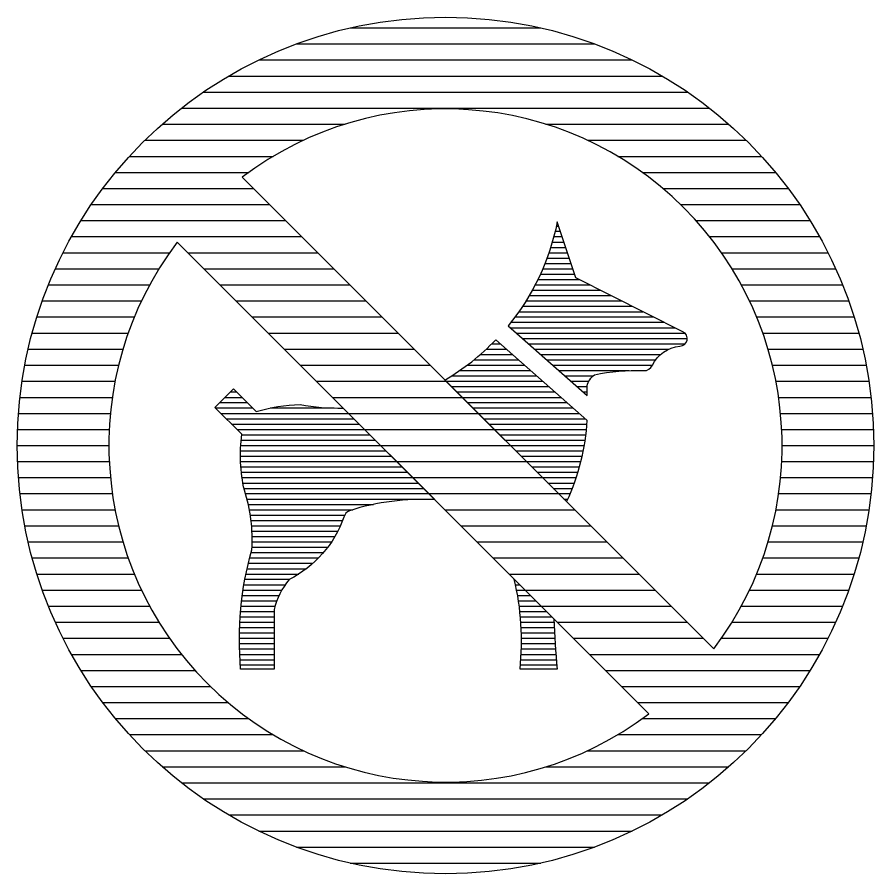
# Model space of a CAD drawing. Header units: millimetres. Extents: x -3 to 2253, y -3 to 1300.
# Drawn here: x 1000 to 1010, y 400 to 410 of the extents above; entities that cross this region are included whole.
import ezdxf

# ---------------------------------------------------------------- set-up
doc = ezdxf.new("R2010")
doc.units = ezdxf.units.MM
doc.layers.add('ROOD', color=1, linetype='Continuous')
doc.layers.add('VEILIG', color=7, linetype='Continuous')

# ---------------------------------------------------------------- blocks, each defined once
blk = doc.blocks.new('*X338')
at = {"color": 0}
for p, q in [((70.488, 217.625), (70.559, 217.625)), ((70.363, 217.5), (70.684, 217.5)), ((70.426, 217.562), (70.622, 217.562)), ((70.317, 217.438), (70.747, 217.438)), ((70.953, 217.438), (71.699, 217.438)), ((70.379, 217.375), (71.867, 217.375)), ((70.442, 217.312), (71.93, 217.312)), ((70.504, 217.25), (71.992, 217.25)), ((70.567, 217.188), (72.055, 217.188)), ((70.621, 217.125), (72.117, 217.125)), ((70.609, 217), (72.242, 217)), ((70.614, 217.062), (72.18, 217.062)), ((70.607, 216.938), (72.305, 216.938)), ((70.606, 216.875), (72.367, 216.875)), ((70.608, 216.812), (72.43, 216.812)), ((70.611, 216.75), (72.492, 216.75)), ((70.617, 216.688), (72.555, 216.688)), ((70.625, 216.625), (72.617, 216.625)), ((70.635, 216.562), (72.68, 216.562)), ((70.647, 216.5), (72.742, 216.5)), ((70.665, 216.438), (72.805, 216.438)), ((70.683, 216.375), (72.867, 216.375)), ((70.699, 216.312), (72.161, 216.312)), ((70.712, 216.25), (71.917, 216.25)), ((70.723, 216.188), (71.823, 216.188)), ((70.731, 216.125), (71.799, 216.125)), ((70.737, 216.062), (71.773, 216.062)), ((70.742, 216), (71.743, 216)), ((70.744, 215.938), (71.708, 215.938)), ((70.741, 215.812), (71.625, 215.812)), ((70.743, 215.875), (71.669, 215.875)), ((70.73, 215.75), (71.575, 215.75)), ((70.698, 215.625), (71.452, 215.625)), ((70.714, 215.688), (71.517, 215.688)), ((70.671, 215.5), (71.288, 215.5)), ((70.684, 215.562), (71.377, 215.562)), ((70.659, 215.438), (71.179, 215.438)), ((70.638, 215.312), (71.09, 215.312)), ((70.648, 215.375), (71.129, 215.375)), ((70.629, 215.25), (71.058, 215.25)), ((70.614, 215.125), (71.01, 215.125)), ((70.621, 215.188), (71.032, 215.188)), ((70.603, 215), (71, 215)), ((70.608, 215.062), (71, 215.062)), ((70.599, 214.938), (71, 214.938)), ((70.595, 214.812), (71, 214.812)), ((70.596, 214.875), (71, 214.875)), ((70.594, 214.75), (71, 214.75)), ((70.594, 214.688), (71, 214.688)), ((70.595, 214.625), (71, 214.625)), ((70.597, 214.562), (71, 214.562)), ((70.601, 214.5), (71, 214.5)), ((70.605, 214.438), (71, 214.438))]:
    blk.add_line(p, q, dxfattribs=at)
blk = doc.blocks.new('*X337')
at = {"color": 0}
for p, q in [((73.803, 215.438), (73.805, 215.438)), ((73.817, 215.375), (73.867, 215.375)), ((73.83, 215.312), (73.93, 215.312)), ((73.841, 215.25), (73.992, 215.25)), ((73.851, 215.188), (74.055, 215.188)), ((73.86, 215.125), (74.117, 215.125)), ((73.868, 215.062), (74.18, 215.062)), ((73.874, 215), (74.242, 215)), ((73.879, 214.938), (74.267, 214.938)), ((73.883, 214.875), (74.269, 214.875)), ((73.885, 214.812), (74.272, 214.812)), ((73.887, 214.75), (74.276, 214.75)), ((73.885, 214.625), (74.284, 214.625)), ((73.887, 214.688), (74.28, 214.688)), ((73.879, 214.5), (74.294, 214.5)), ((73.883, 214.562), (74.289, 214.562)), ((73.874, 214.438), (74.3, 214.438))]:
    blk.add_line(p, q, dxfattribs=at)
blk = doc.blocks.new('*X336')
at = {"color": 0}
for p, q in [((74.28, 219.5), (74.341, 219.5)), ((74.295, 219.562), (74.32, 219.562)), ((74.264, 219.438), (74.361, 219.438)), ((74.228, 219.312), (74.403, 219.312)), ((74.247, 219.375), (74.382, 219.375)), ((74.207, 219.25), (74.424, 219.25)), ((74.161, 219.125), (74.466, 219.125)), ((74.185, 219.188), (74.445, 219.188)), ((74.107, 219), (74.507, 219)), ((74.135, 219.062), (74.486, 219.062)), ((74.078, 218.938), (74.559, 218.938)), ((74.013, 218.812), (74.808, 218.812)), ((74.046, 218.875), (74.684, 218.875)), ((73.977, 218.75), (74.932, 218.75)), ((73.899, 218.625), (75.18, 218.625)), ((73.939, 218.688), (75.056, 218.688)), ((73.812, 218.5), (75.428, 218.5)), ((73.857, 218.562), (75.304, 218.562)), ((73.764, 218.438), (75.552, 218.438)), ((73.752, 218.375), (75.676, 218.375)), ((73.823, 218.312), (75.794, 218.312)), ((73.894, 218.25), (75.823, 218.25)), ((73.965, 218.188), (75.799, 218.188)), ((74.036, 218.125), (75.606, 218.125)), ((74.108, 218.062), (75.511, 218.062)), ((74.179, 218), (75.454, 218)), ((74.25, 217.938), (75.417, 217.938)), ((74.321, 217.875), (75.145, 217.875)), ((74.392, 217.812), (74.723, 217.812)), ((75.289, 217.875), (75.332, 217.875)), ((74.463, 217.75), (74.674, 217.75)), ((74.534, 217.688), (74.653, 217.688)), ((74.605, 217.625), (74.654, 217.625))]:
    blk.add_line(p, q, dxfattribs=at)
blk = doc.blocks.new('*X335')
at = {"color": 0}
for p, q in [((73.476, 218.125), (73.708, 218.125)), ((73.541, 218.188), (73.637, 218.188)), ((73.333, 218), (73.85, 218)), ((73.407, 218.062), (73.779, 218.062)), ((73.253, 217.938), (73.921, 217.938)), ((73.072, 217.812), (74.064, 217.812)), ((73.166, 217.875), (73.993, 217.875)), ((73.008, 217.75), (74.135, 217.75)), ((73.07, 217.688), (74.206, 217.688)), ((73.133, 217.625), (74.277, 217.625)), ((73.195, 217.562), (74.348, 217.562)), ((73.258, 217.5), (74.419, 217.5)), ((73.32, 217.438), (74.49, 217.438)), ((73.383, 217.375), (74.561, 217.375)), ((73.445, 217.312), (74.633, 217.312)), ((73.508, 217.25), (74.648, 217.25)), ((73.57, 217.188), (74.642, 217.188)), ((73.633, 217.125), (74.635, 217.125)), ((73.695, 217.062), (74.627, 217.062)), ((73.758, 217), (74.617, 217)), ((73.82, 216.938), (74.605, 216.938)), ((73.883, 216.875), (74.592, 216.875)), ((73.945, 216.812), (74.577, 216.812)), ((74.008, 216.75), (74.56, 216.75)), ((74.07, 216.688), (74.542, 216.688)), ((74.133, 216.625), (74.523, 216.625)), ((74.195, 216.562), (74.501, 216.562)), ((74.258, 216.5), (74.478, 216.5)), ((74.32, 216.438), (74.453, 216.438)), ((74.383, 216.375), (74.426, 216.375))]:
    blk.add_line(p, q, dxfattribs=at)
blk = doc.blocks.new('*X334')
at = {"color": 0}
for p, q in [((6.889, 103.875), (9.111, 103.875)), ((6.26, 103.688), (9.74, 103.688)), ((5.821, 103.5), (10.179, 103.5)), ((5.47, 103.312), (10.53, 103.312)), ((5.174, 103.125), (10.826, 103.125)), ((4.918, 102.938), (11.082, 102.938)), ((4.693, 102.75), (6.829, 102.75)), ((9.171, 102.75), (11.307, 102.75)), ((4.492, 102.562), (6.344, 102.562)), ((9.656, 102.562), (11.508, 102.562)), ((4.311, 102.375), (5.989, 102.375)), ((10.011, 102.375), (11.689, 102.375)), ((4.148, 102.188), (5.704, 102.188)), ((10.296, 102.188), (11.852, 102.188)), ((4, 102), (5.758, 102)), ((10.536, 102), (12, 102)), ((3.866, 101.812), (5.945, 101.812)), ((10.743, 101.812), (12.134, 101.812)), ((3.744, 101.625), (6.133, 101.625)), ((10.923, 101.625), (12.256, 101.625)), ((3.634, 101.438), (6.32, 101.438)), ((11.081, 101.438), (12.366, 101.438)), ((3.535, 101.25), (4.78, 101.25)), ((4.992, 101.25), (6.508, 101.25)), ((11.22, 101.25), (12.465, 101.25)), ((3.445, 101.062), (4.656, 101.062)), ((5.18, 101.062), (6.695, 101.062)), ((11.344, 101.062), (12.555, 101.062)), ((3.365, 100.875), (4.548, 100.875)), ((5.367, 100.875), (6.883, 100.875)), ((11.452, 100.875), (12.635, 100.875)), ((3.293, 100.688), (4.452, 100.688)), ((5.555, 100.688), (7.07, 100.688)), ((11.548, 100.688), (12.707, 100.688)), ((3.23, 100.5), (4.369, 100.5)), ((5.742, 100.5), (7.258, 100.5)), ((11.631, 100.5), (12.77, 100.5)), ((3.175, 100.312), (4.297, 100.312)), ((5.93, 100.312), (7.445, 100.312)), ((11.703, 100.312), (12.825, 100.312)), ((3.128, 100.125), (4.236, 100.125)), ((6.117, 100.125), (7.633, 100.125)), ((11.764, 100.125), (12.872, 100.125)), ((3.089, 99.938), (4.185, 99.938)), ((6.305, 99.938), (7.82, 99.938)), ((11.815, 99.938), (12.911, 99.938)), ((3.057, 99.75), (4.144, 99.75)), ((6.492, 99.75), (8.008, 99.75)), ((11.856, 99.75), (12.943, 99.75)), ((3.032, 99.562), (4.112, 99.562)), ((6.68, 99.562), (8.195, 99.562)), ((11.888, 99.562), (12.968, 99.562)), ((3.014, 99.375), (4.089, 99.375)), ((6.867, 99.375), (8.383, 99.375)), ((11.911, 99.375), (12.986, 99.375)), ((3.004, 99.188), (4.076, 99.188)), ((7.055, 99.188), (8.57, 99.188)), ((11.924, 99.188), (12.996, 99.188)), ((3, 99), (4.071, 99)), ((7.242, 99), (8.758, 99)), ((11.929, 99), (13, 99)), ((3.004, 98.812), (4.076, 98.812)), ((7.43, 98.812), (8.945, 98.812)), ((11.924, 98.812), (12.996, 98.812)), ((3.014, 98.625), (4.089, 98.625)), ((7.617, 98.625), (9.133, 98.625)), ((11.911, 98.625), (12.986, 98.625)), ((3.032, 98.438), (4.112, 98.438)), ((7.805, 98.438), (9.32, 98.438)), ((11.888, 98.438), (12.968, 98.438)), ((3.057, 98.25), (4.144, 98.25)), ((7.992, 98.25), (9.508, 98.25)), ((11.856, 98.25), (12.943, 98.25)), ((3.089, 98.062), (4.185, 98.062)), ((8.18, 98.062), (9.695, 98.062)), ((11.815, 98.062), (12.911, 98.062)), ((3.128, 97.875), (4.236, 97.875)), ((8.367, 97.875), (9.883, 97.875)), ((11.764, 97.875), (12.872, 97.875)), ((3.175, 97.688), (4.297, 97.688)), ((8.555, 97.688), (10.07, 97.688)), ((11.703, 97.688), (12.825, 97.688)), ((3.23, 97.5), (4.369, 97.5)), ((8.742, 97.5), (10.258, 97.5)), ((11.631, 97.5), (12.77, 97.5)), ((3.293, 97.312), (4.452, 97.312)), ((8.93, 97.312), (10.445, 97.312)), ((11.548, 97.312), (12.707, 97.312)), ((3.365, 97.125), (4.548, 97.125)), ((9.117, 97.125), (10.633, 97.125)), ((11.452, 97.125), (12.635, 97.125)), ((3.445, 96.938), (4.656, 96.938)), ((9.305, 96.938), (10.82, 96.938)), ((11.344, 96.938), (12.555, 96.938)), ((3.535, 96.75), (4.78, 96.75)), ((9.492, 96.75), (11.008, 96.75)), ((11.22, 96.75), (12.465, 96.75)), ((3.634, 96.562), (4.919, 96.562)), ((9.68, 96.562), (12.366, 96.562)), ((3.744, 96.375), (5.077, 96.375)), ((9.867, 96.375), (12.256, 96.375)), ((3.866, 96.188), (5.257, 96.188)), ((10.055, 96.188), (12.134, 96.188)), ((4, 96), (5.464, 96)), ((10.242, 96), (12, 96)), ((4.148, 95.812), (5.704, 95.812)), ((10.296, 95.812), (11.852, 95.812)), ((4.311, 95.625), (5.989, 95.625)), ((10.011, 95.625), (11.689, 95.625)), ((4.492, 95.438), (6.344, 95.438)), ((9.656, 95.438), (11.508, 95.438)), ((4.693, 95.25), (6.829, 95.25)), ((9.171, 95.25), (11.307, 95.25)), ((4.918, 95.062), (11.082, 95.062)), ((5.174, 94.875), (10.826, 94.875)), ((5.47, 94.688), (10.53, 94.688)), ((5.821, 94.5), (10.179, 94.5)), ((6.26, 94.312), (9.74, 94.312)), ((6.889, 94.125), (9.111, 94.125))]:
    blk.add_line(p, q, dxfattribs=at)
blk = doc.blocks.new('0808D')
at = {"layer": 'VEILIG'}
for p, q in [((-2.373, 3.131), (3.131, -2.373)), ((-3.131, 2.373), (2.373, -3.131))]:
    blk.add_line(p, q, dxfattribs=at)
for points in [[(0.73, 1.395), (1.654, 0.582, 0.01719), (1.652, 0.696, -0.16228), (1.739, 0.826, -0.06257), (2.313, 0.874, 0.30075), (2.416, 0.936, -0.26366), (2.736, 1.161, 0.80404), (2.772, 1.326), (1.522, 1.957), (1.304, 2.609, -0.12301)], [(1.651, 0.296, -0.09304), (1.413, -0.655), (-0.007, 0.764, 0.06844), (0.586, 1.233)], [(-1.696, 0.478, 0.04977), (-1.195, 0.437), (-0.126, -0.632, 0.09007), (-1.119, -0.761, 0.24604), (-1.186, -0.837, -0.19204), (-1.826, -1.565, 0.10977), (-2, -1.913), (-2, -2.609), (-2.391, -2.609, -0.09088), (-2.261, -1.217, 0.09849), (-2.348, -0.522, -0.08826), (-2.378, 0.132), (-2.691, 0.445), (-2.476, 0.661), (-2.21, 0.395, -0.07148)], [(0.803, -1.56), (1.265, -2.023, 0.01627), (1.304, -2.609), (0.87, -2.609, 0.08414)]]:
    blk.add_lwpolyline(points, format="xyb", close=True, dxfattribs=at)
blk.add_circle((0, 0), 5, dxfattribs=at)
for start, end in [(322.8375, 127.1625), (142.8375, 307.1625)]:
    blk.add_arc((0, 0), 3.929, start, end, dxfattribs=at)
at = {"layer": 'ROOD'}
blk.add_blockref('*X334', (-8, -99), dxfattribs=at)
at = {"layer": 'VEILIG'}
for name in ['*X336', '*X335', '*X338', '*X337']:
    blk.add_blockref(name, (-73, -217), dxfattribs=at)

msp = doc.modelspace()

# ---------------------------------------------------------------- block references
msp.add_blockref('0808D', (1005, 405))

doc.saveas('drawing.dxf')
